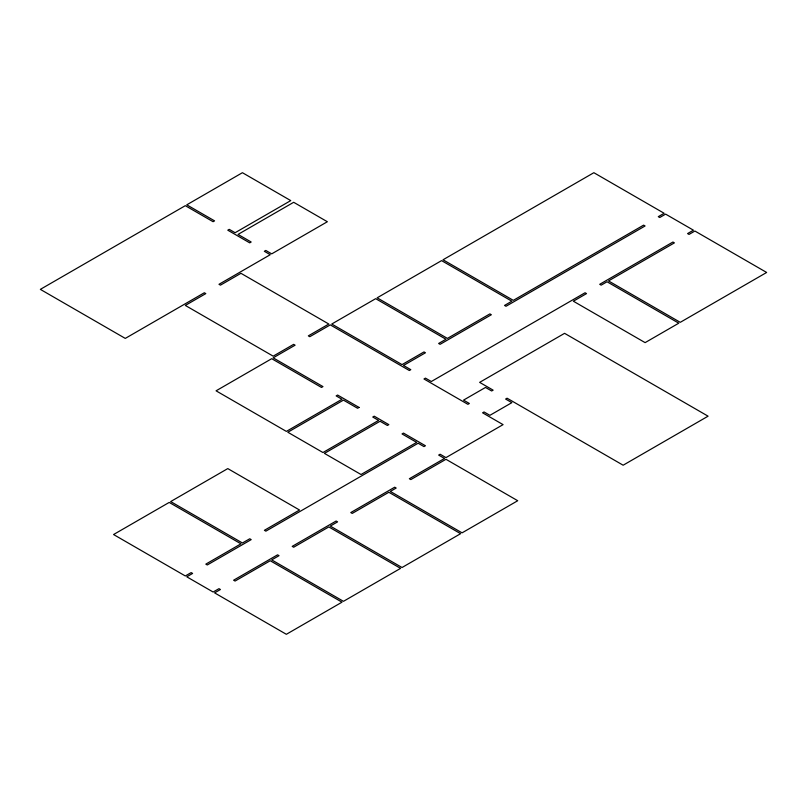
<?xml version="1.0" encoding="UTF-8"?>
<svg xmlns="http://www.w3.org/2000/svg" width="807" height="807" viewBox="0 0 807 807"><rect width="100%" height="100%" fill="white"/><g stroke="black" fill="none" stroke-linecap="round" stroke-linejoin="round"><path stroke-width="1.21" d="M359.054 407.434L357.592 408.271L343.459 400.121L287.817 432.239L322.961 452.535L378.604 420.407L372.753 417.027L374.216 416.18L388.843 424.633L387.38 425.471L380.067 421.254L324.424 453.383L361.032 474.516L416.674 442.387L402.027 433.934L403.49 433.087L425.44 445.757L423.978 446.604L418.147 443.235L265.866 531.157L264.393 530.31L299.538 510.024L227.786 468.595L170.67 501.571L242.423 542.99L249.736 538.773L251.199 539.621L207.278 564.971L205.815 564.133L240.96 543.837L169.208 502.418L113.565 534.537L185.317 575.966L191.158 572.597L192.621 573.434L186.78 576.813L213.139 592.025L218.969 588.666L220.432 589.514L214.601 592.873L286.354 634.302L341.997 602.173L270.244 560.744L235.079 581.05L233.606 580.213L277.568 554.833L279.03 555.67L271.707 559.897L343.459 601.326L400.575 568.36L328.822 526.931L293.677 547.227L292.205 546.379L336.136 521.019L337.598 521.867L330.285 526.083L402.037 567.513L460.605 533.689L388.853 492.27L352.235 513.413L350.773 512.566L394.704 487.196L396.176 488.043L390.326 491.423L462.068 532.852L517.721 500.723L445.968 459.294L410.813 479.59L409.351 478.743L444.506 458.457L438.655 455.077L440.118 454.23L445.968 457.609L503.074 424.633L482.586 412.811L484.049 411.963L489.899 415.333L511.86 402.653L505.616 399.051L507.078 398.204L623.145 465.215L708.082 416.18L564.577 333.331L479.64 382.367L493.138 390.154L491.655 390.981L485.501 387.441L463.541 400.121L469.371 403.48L467.899 404.327L423.978 378.977L425.45 378.13L431.321 381.519L585.065 292.759L586.528 293.597L573.363 301.203L645.116 342.632L678.788 323.183L607.035 281.764L601.175 285.143L599.712 284.306L672.937 242.029L674.4 242.877L608.508 280.917L680.251 322.336L766.65 272.463L694.898 231.034L689.037 234.423L687.574 233.576L693.435 230.187L665.614 214.127L659.753 217.517L658.28 216.669L664.151 213.28L593.861 172.698L443.033 259.783L513.323 300.355L643.613 225.133L645.075 225.98L505.999 306.277L504.536 305.439L511.86 301.203L441.57 260.621L377.141 297.823L447.431 338.405L489.889 313.893L491.352 314.74L440.097 344.327L438.625 343.479L445.968 339.253L375.679 298.671L331.748 324.031L402.037 364.613L423.998 351.933L425.46 352.78L403.5 365.46L410.803 369.677L409.341 370.514L330.285 324.878L309.787 336.711L308.324 335.863L328.822 324.031L240.96 273.311L220.452 285.153L218.979 284.306L270.244 254.709L264.333 251.29L265.796 250.442L271.707 253.862L327.36 221.733L293.677 202.295L238.035 234.413L251.179 242.009L249.716 242.857L227.786 230.187L229.249 229.349L235.099 232.729L290.752 200.6L242.423 172.698L186.78 204.827L214.571 220.866L213.098 221.713L185.317 205.674L40.35 289.37L125.277 338.405L204.332 292.759L205.805 293.607L185.317 305.429L273.18 356.159L293.637 344.347L295.1 345.184L273.18 357.844L322.971 386.593L321.499 387.441L271.707 358.691L216.064 390.82L286.354 431.402L341.997 399.273L336.146 395.894L337.608 395.047L359.054 407.434"/></g></svg>
